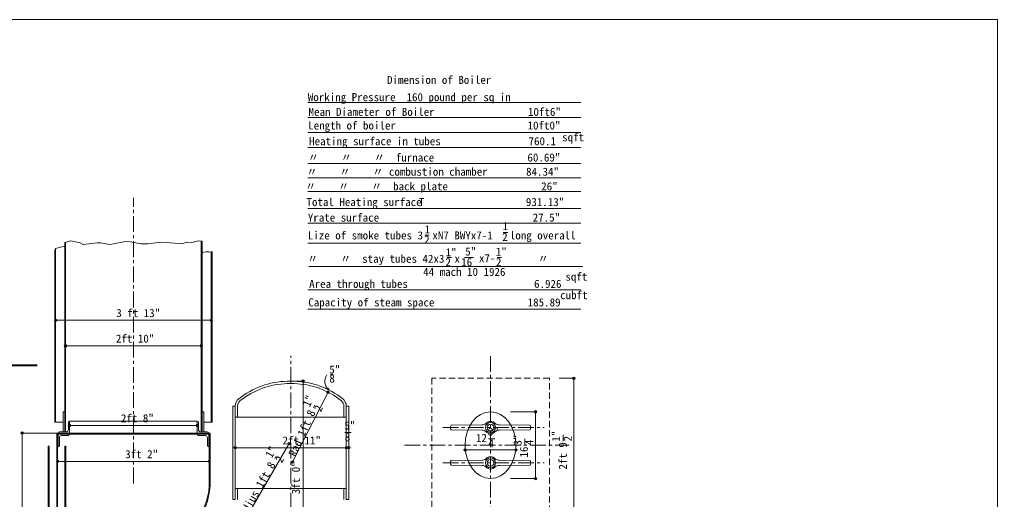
# Model space of a CAD drawing. Units: millimetres, scale not verified. Extents: x -5564 to 5565, y -3978 to 3978.
# Drawn here: x -659 to 5565, y 925 to 3978 of the extents above; entities that cross this region are included whole.
import ezdxf
from ezdxf.enums import TextEntityAlignment as Align

# ---------------------------------------------------------------- set-up
doc = ezdxf.new("R2010")
doc.units = ezdxf.units.MM
doc.header["$LTSCALE"] = 20
doc.header["$PDMODE"] = 32
doc.header["$PDSIZE"] = 16
doc.linetypes.add('CHAIN1', pattern=[8, 5, -1, 1, -1])
doc.linetypes.add('DASHED2', pattern=[3, 2, -1])
for name, color, linetype, lineweight in [('0-1_zuwaku', 7, 'Continuous', 18), ('0-3_Center', 4, 'CHAIN1', 9), ('0-4_Note', 3, 'Continuous', 9), ('0-5_Line', 7, 'Continuous', 9), ('0-6_Sunpou', 3, 'Continuous', 9), ('0-7_Kumo', 7, 'DASHED2', 9)]:
    doc.layers.add(name, color=color, linetype=linetype, lineweight=lineweight)
doc.styles.add('ＭＳ ゴシック', font='')
doc.styles.get('ＭＳ ゴシック').set_extended_font_data('MS Gothic')

msp = doc.modelspace()

# ---------------------------------------------------------------- linework, layer by layer
at = {"layer": '0-1_zuwaku'}
msp.add_lwpolyline([(-5564.44, 3978.07), (5565.14, 3978.07), (5565.14, -3977.57), (-5564.44, -3977.57)], close=True, dxfattribs=at)
at = {"layer": '0-3_Center'}
for p, q in [((66.17, 1027.24), (66.17, 2843.83)), ((1067.39, 226.15), (1067.39, 1838.59)), ((2339, 1837.5), (2339, 221.9)), ((2034.8, 1382.44), (2679.42, 1382.44)), ((1790.75, 1270.22), (2840.23, 1270.22)), ((2034.8, 1158), (2679.42, 1158))]:
    msp.add_line(p, q, dxfattribs=at)
at = {"layer": '0-4_Note'}
for p, q in [((1175.93, 3449.96), (2913.12, 3449.96)), ((1175.93, 3355.98), (2913.12, 3355.98)), ((1175.93, 3259.85), (2913.12, 3259.85)), ((1175.93, 3163.71), (2913.12, 3163.71)), ((1175.93, 3063.11), (2913.12, 3063.11)), ((1175.93, 2971.44), (2913.12, 2971.44)), ((1175.93, 2884.25), (2913.12, 2884.25)), ((1175.93, 2776.94), (2913.12, 2776.94)), ((1175.93, 2681.92), (2913.12, 2681.92)), ((2420.2, 2623.93), (2448.21, 2623.93)), ((1175.93, 2554.9), (2913.12, 2554.9)), ((1921.2, 2606.62), (1949.2, 2606.62)), ((2062.32, 2463.94), (2090.32, 2463.94)), ((2173.12, 2463.94), (2231.13, 2463.94)), ((2381.6, 2463.94), (2409.62, 2463.94)), ((1181.67, 2406.37), (2927.1, 2406.37)), ((1175.93, 2259.39), (2913.12, 2259.39)), ((1175.93, 2136.15), (2913.12, 2136.15)), ((-2248.67, 1780.46), (-546.88, 1780.46)), ((-2248.67, 1774.46), (-546.88, 1774.46)), ((1319.45, 1719.9), (1338.12, 1719.9)), ((1310.94, 1621.48), (1293.57, 1629.43)), ((1310.94, 1621.48), (1304.26, 1633.87)), ((1211.98, 1508.66), (1219.63, 1525.68)), ((965.72, 1183.59), (974.94, 1199.83))]:
    msp.add_line(p, q, dxfattribs=at)
msp.add_arc((1354.47, 1676.94), 70.5, 144.30681, 231.87145, dxfattribs=at)
at = {"layer": '0-5_Line'}
for p, q in [((-370.71, 1355.1), (-370.71, 2558.89)), ((-365.63, 1355.1), (-365.63, 2560.24)), ((497.97, 1355.1), (497.97, 2568.35)), ((503.05, 1355.1), (503.05, 2567.75)), ((-429.13, 2521.88), (-434.21, 2513.3)), ((-434.21, 1416.25), (-434.21, 2513.3)), ((-365.63, 2537.69), (-429.13, 2521.88)), ((-429.13, 1416.25), (-429.13, 2521.88)), ((561.47, 2498.27), (566.55, 2502.36)), ((561.47, 1416.25), (561.47, 2498.27)), ((566.55, 1416.25), (566.55, 2502.36)), ((1089.24, 1677.08), (1045.54, 1677.08)), ((1089.24, 1661.84), (1045.54, 1661.84)), ((697.77, 1518.64), (697.77, 925.11)), ((697.77, 1518.64), (713.64, 1518.64)), ((713.64, 1518.64), (713.64, 925.11)), ((713.64, 1518.64), (713.64, 1448.46)), ((1421.14, 1518.64), (1421.14, 925.11)), ((1437.01, 1518.64), (1421.14, 1518.64)), ((1421.14, 1448.46), (1421.14, 1518.64)), ((1437.01, 1518.64), (1437.01, 925.11)), ((728.88, 1448.46), (713.64, 1448.46)), ((1405.9, 1448.46), (1421.14, 1448.46)), ((-381.9, 1416.25), (-434.21, 1416.25)), ((-347.85, 1415.86), (-347.85, 1367.8)), ((472.57, 1423.48), (-340.23, 1423.48)), ((480.19, 1415.86), (480.19, 1367.8)), ((514.24, 1416.25), (566.55, 1416.25)), ((2284.72, 1398.95), (2087.73, 1397.3)), ((2393.29, 1398.95), (2590.28, 1397.3)), ((-634.8, 1347.48), (553.85, 1347.48)), ((-421.51, -489.45), (-421.51, 1347.48)), ((-421.51, 1339.35), (548.77, 1339.35)), ((-416.43, -489.45), (-416.43, 1339.35)), ((-405.1, 1319.03), (-405.1, 1268.2)), ((-360.55, 1355.1), (-404.05, 1355.1)), ((-347.85, 1331.73), (-392.4, 1331.73)), ((480.19, 1331.73), (524.75, 1331.73)), ((492.89, 1355.1), (536.39, 1355.1)), ((537.45, 1319.03), (537.45, 1268.2)), ((548.77, 1011.21), (548.77, 1339.35)), ((553.85, 1011.04), (553.85, 1347.48)), ((2284.72, 1365.94), (2087.73, 1367.59)), ((2393.29, 1365.94), (2590.28, 1367.59)), ((2284.72, 1174.51), (2087.73, 1172.85)), ((2284.72, 1141.49), (2087.73, 1143.15)), ((2393.29, 1174.51), (2590.28, 1172.85)), ((2393.29, 1141.49), (2590.28, 1143.15)), ((728.88, 995.29), (713.64, 995.29)), ((713.64, 925.11), (713.64, 995.29)), ((1405.9, 995.29), (1421.14, 995.29)), ((1421.14, 995.29), (1421.14, 925.11)), ((697.77, 925.11), (713.64, 925.11)), ((1437.01, 925.11), (1421.14, 925.11))]:
    msp.add_line(p, q, dxfattribs=at)
for points in [[(-370.71, 2558.89), (-331.28, 2569.41), (-272.52, 2556.67), (-253.88, 2547.69), (-163.72, 2558.34), (-145.22, 2557.91), (-82.09, 2546.42), (15.55, 2565.08), (47.79, 2564.03), (115.25, 2550.29), (160.49, 2550.29), (240.64, 2561.13), (276.05, 2560.07), (353.59, 2554.26), (371.83, 2550.82), (408.13, 2560.88), (438.52, 2560.62), (480.8, 2570.39), (503.05, 2567.75)], [(728.88, 1518.64), (728.88, 1448.46), (1405.9, 1448.46), (1405.9, 1518.64)], [(-340.23, 1423.48), (-340.23, 1347.48), (-411.67, 1347.48)], [(472.57, 1423.48), (472.57, 1347.48), (544.01, 1347.48)], [(-340.23, 1339.35), (-412.72, 1339.35), (-412.72, 1260.58)], [(472.57, 1339.35), (545.07, 1339.35), (545.07, 1260.58)], [(728.88, 925.11), (728.88, 995.29), (1405.9, 995.29), (1405.9, 925.11)]]:
    msp.add_lwpolyline(points, dxfattribs=at)
for points in [[(-370.71, 1355.1), (-381.9, 1355.1), (-381.9, 1482.49), (-370.71, 1482.49)], [(503.05, 1355.1), (514.24, 1355.1), (514.24, 1482.49), (503.05, 1482.49)], [(-476.22, 1263.45), (-469.88, 1263.45), (-469.88, -449.15), (-476.22, -449.15)], [(-369.77, 1263.45), (-363.43, 1263.45), (-363.43, -449.15), (-369.77, -449.15)]]:
    msp.add_lwpolyline(points, close=True, dxfattribs=at)
for centre, radius in [((2339, 1382.44), 31.68), ((2339, 1382.44), 21.7), ((2339, 1158), 31.68), ((2339, 1158), 21.7)]:
    msp.add_circle(centre, radius, dxfattribs=at)
for centre, radius, start, end in [((537.46, 2406.59), 94.77, 75.32476, 114.62734), ((1056.47, 1163.68), 513.52, 91.25615, 128.5059), ((1056.47, 1163.68), 498.28, 91.25615, 128.5059), ((1078.31, 1163.68), 498.28, 51.4941, 88.74385), ((1078.31, 1163.68), 513.52, 51.4941, 88.74385), ((775.82, 1517.13), 62.2, 129.03591, 178.15347), ((1358.96, 1517.13), 62.2, 1.84653, 50.96409), ((775.82, 1517.13), 46.96, 129.03591, 178.15347), ((1358.96, 1517.13), 46.96, 1.84653, 50.96409), ((-340.23, 1415.86), 7.62, 90, 180), ((472.57, 1415.86), 7.62, 0, 90), ((2107.5, 1382.44), 24.73, 143.08274, 216.91726), ((2282.31, 1442.54), 43.66, 273.16167, 308.56883), ((2339, 1382.44), 39.28, 41.37972, 138.62028), ((2395.7, 1442.54), 43.66, 231.43117, 266.83833), ((2570.51, 1382.44), 24.73, 323.08274, 36.91726), ((-404.05, 1347.48), 7.62, 90, 180), ((-392.4, 1319.03), 12.7, 90, 180), ((-360.55, 1367.8), 12.7, 270, 360), ((-347.85, 1339.35), 7.62, 270, 360), ((480.19, 1339.35), 7.62, 180, 270), ((492.89, 1367.8), 12.7, 180, 270), ((524.75, 1319.03), 12.7, 360, 90), ((536.39, 1347.48), 7.62, 0, 90), ((2282.31, 1322.34), 43.66, 51.43117, 86.83833), ((2339, 1382.44), 39.28, 221.37972, 318.62028), ((2395.7, 1322.34), 43.66, 93.16167, 128.56883), ((-412.72, 1268.2), 7.62, 270, 360), ((545.07, 1268.2), 7.62, 180, 270), ((2282.31, 1218.1), 43.66, 273.16167, 308.56883), ((2339, 1158), 39.28, 41.37972, 138.62028), ((2395.7, 1218.1), 43.66, 231.43117, 266.83833), ((2107.5, 1158), 24.73, 143.08274, 216.91726), ((2282.31, 1097.9), 43.66, 51.43117, 86.83833), ((2339, 1158), 39.28, 221.37972, 318.62028), ((2395.7, 1097.9), 43.66, 93.16167, 128.56883), ((2570.51, 1158), 24.73, 323.08274, 36.91726), ((118.85, 1038.83), 430.81, 288.53725, 356.3237), ((118.85, 1038.83), 435.89, 288.53725, 356.3452)]:
    msp.add_arc(centre, radius, start, end, dxfattribs=at)
msp.add_ellipse((2339, 1270.22), major_axis=(0, 212.72), ratio=0.761194, dxfattribs=at)
at = {"layer": '0-6_Sunpou'}
for p, q in [((-429.13, 2064.94), (-429.13, 2108.33)), ((-429.13, 2064.94), (561.47, 2064.94)), ((561.47, 2064.94), (561.47, 2108.33)), ((-365.63, 1902.13), (-365.63, 1958.7)), ((497.97, 1902.13), (497.97, 1958.7)), ((-365.63, 1902.13), (497.97, 1902.13)), ((2869.61, 1695.67), (2774.84, 1695.67)), ((2869.61, 1695.67), (2869.61, 844.77)), ((1145.96, 1677.08), (1094.16, 1677.08)), ((1145.96, 1677.08), (1145.96, 766.68)), ((1078.31, 1163.68), (1304.53, 1607.65)), ((2625.71, 1482.95), (2466.47, 1482.95)), ((2625.71, 1482.95), (2625.71, 1057.5)), ((-340.23, 1395.49), (-340.23, 1407.74)), ((-340.23, 1395.49), (472.57, 1395.49)), ((472.57, 1395.49), (472.57, 1407.74)), ((-641.45, -489.45), (-641.45, 1347.48)), ((-641.45, 1347.48), (-601.6, 1347.48)), ((1411.83, 1350.15), (1451.83, 1350.15)), ((2325.64, 1311), (2365.64, 1311)), ((2556.66, 1271.22), (2556.66, 1311.22)), ((2801.17, 1295.26), (2801.17, 1335.26)), ((713.64, 1254.37), (713.64, 1274.98)), ((713.64, 1254.37), (1421.14, 1254.37)), ((1056.47, 1280.07), (807.33, 848.55)), ((1421.14, 1254.37), (1421.14, 1274.98)), ((1421.14, 1254.37), (1437.01, 1254.37)), ((1437.01, 1254.37), (1437.01, 1274.98)), ((2177.08, 1239.97), (2177.08, 1252.94)), ((2500.93, 1239.97), (2500.93, 1252.94)), ((-416.43, 1167.04), (-416.43, 1188.49)), ((548.77, 1167.04), (548.77, 1188.49)), ((2177.08, 1239.97), (2500.93, 1239.97)), ((-416.43, 1167.04), (548.77, 1167.04)), ((2625.71, 1057.5), (2466.47, 1057.5))]:
    msp.add_line(p, q, dxfattribs=at)
for p in [(-429.13, 2064.94), (561.47, 2064.94), (-365.63, 1902.13), (497.97, 1902.13), (1145.96, 1677.08), (2869.61, 1695.67), (1304.53, 1607.65), (2625.71, 1482.95), (-340.23, 1395.49), (472.57, 1395.49), (-641.45, 1347.48), (713.64, 1254.37), (1056.47, 1280.07), (1421.14, 1254.37), (1437.01, 1254.37), (2177.08, 1239.97), (2500.93, 1239.97), (-416.43, 1167.04), (548.77, 1167.04), (1078.31, 1163.68), (2625.71, 1057.5)]:
    msp.add_point(p, dxfattribs=at)
at = {"layer": '0-7_Kumo'}
msp.add_lwpolyline([(1964.35, 844.77), (2700.95, 844.77), (2713.65, 844.77), (2713.65, 1695.67), (1964.35, 1695.67)], close=True, dxfattribs=at)

# ---------------------------------------------------------------- texts
at = {"layer": '0-4_Note', "style": 'ＭＳ ゴシック'}
for s, p in [('Dimension of Boiler', (1680.26, 3553.23)), ('Working Pressure  160 pound per sq in', (1175.98, 3443.42)), ('Mean Diameter of Boiler                 10ft6"', (1180.83, 3349.78)), ('Length of boiler                        10ft0"', (1178.14, 3263.27)), ('sqft', (2794.66, 3188.45)), ('Heating surface in tubes                760.1', (1184.46, 3163.22)), ('〃\u3000\u3000〃\u3000\u3000〃\u3000furnace                 60.69"', (1175.95, 3059.27)), ('〃\u3000\u3000〃\u3000\u3000〃 combustion chamber       84.34"', (1167.44, 2969.11)), ('〃\u3000\u3000〃\u3000\u3000〃\u3000back plate                 26"', (1158.93, 2876.22)), ('Total Heating surface                   931.13"', (1167.44, 2776.03)), ('T', (1883.04, 2776.03)), ('Yrate surface                            27.5"', (1175.95, 2677.5)), ('1', (2414.8, 2623.4)), ('Lize of smoke tubes 3', (1175.95, 2563.93)), ('1', (1919.7, 2602.35)), ('xN7 BWYx7-1', (1968.93, 2563.91)), ('2', (2413.48, 2553.91)), ('long overall', (2461.7, 2563.89)), ('2', (1916.46, 2536.62)), ('1"', (2053.33, 2456.39)), ('5"', (2177.62, 2461.62)), ('1"', (2372.24, 2459.99)), ('〃\u3000\u3000〃\u3000stay tubes 42x3                 〃', (1171.7, 2415.4)), ('2', (2051.82, 2393.94)), ('x', (2109.53, 2416.05)), ('16', (2152.11, 2393.92)), ('x7-', (2265.39, 2419.15)), ('2', (2373.34, 2393.9)), ('44 mach 10 1926', (1910.2, 2331.98)), ('sqft', (2815.27, 2301.5)), ('Area through tubes                       6.926', (1184.47, 2255.5)), ('cubft', (2781.99, 2183.73)), ('Capacity of steam space                 185.89', (1178.83, 2137.73)), ('5"', (1312.45, 1710.57)), ('8', (1313, 1653.7))]:
    msp.add_text(s, height=51.32, dxfattribs=at).set_placement(p, align=Align.BOTTOM_LEFT)
for s, rotation, p in [('1"', 65.807, (1202.1, 1502.83)), ('Rad 1ft 8', 65.807, (1111.4, 1187.17)), ('2', 65.807, (1273.4, 1472.04)), ('1"', 60.408, (960, 1176.43)), ('2', 60.408, (1023.89, 1145.11)), ('Radius 1ft 8', 60.408, (779.14, 774.03))]:
    msp.add_text(s, height=51.32, rotation=rotation, dxfattribs=at).set_placement(p, align=Align.BOTTOM_LEFT)
at = {"layer": '0-6_Sunpou', "style": 'ＭＳ ゴシック'}
for s, p in [('3 ft 13"', (-42.94, 2069.94)), ('2ft 10"', (-45.56, 1907.13)), ('2ft 8"', (-13.56, 1400.49)), ('5"', (1408.47, 1354.51)), ('3"', (2322.28, 1315.36)), ('2ft 11"', (1014.89, 1259.37)), ('8', (1410.84, 1280.3)), ('12', (2245.85, 1274.93)), ('4', (2324.65, 1241.14)), ('3ft 2"', (13.67, 1172.04))]:
    msp.add_text(s, height=51.32, dxfattribs=at).set_placement(p, align=Align.BOTTOM_LEFT)
for s, p in [('3"', (2552.3, 1267.87)), ('1"', (2796.81, 1291.9)), ('2', (2871.02, 1294.27)), ('16', (2592.73, 1191.44)), ('4', (2626.52, 1270.24)), ('2ft 9', (2840.18, 1114.9)), ('3ft 0"', (1140.96, 958.1))]:
    msp.add_text(s, height=51.32, rotation=90, dxfattribs=at).set_placement(p, align=Align.BOTTOM_LEFT)

doc.saveas('drawing.dxf')
